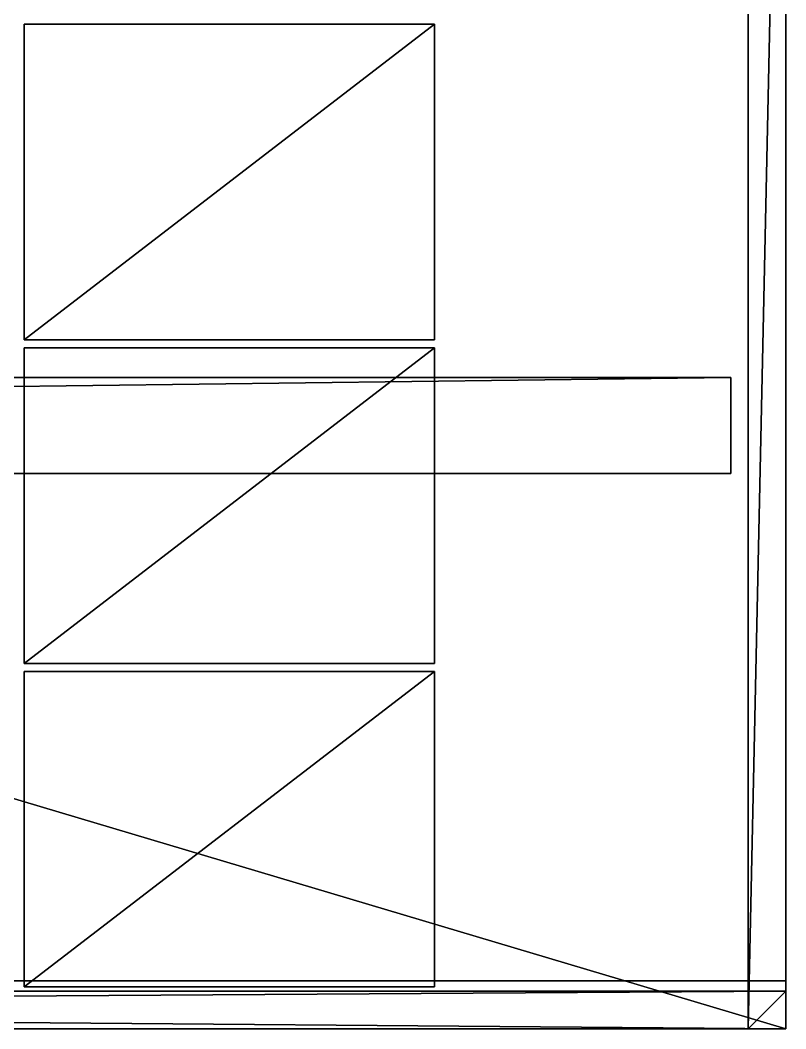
# Model space of a CAD drawing. Header units: millimetres. Extents: x -2700 to 8540, y -1280 to 1295.
# Drawn here: x 7424 to 8540, y -1280 to 191 of the extents above; entities that cross this region are included whole.
import ezdxf

# ---------------------------------------------------------------- set-up
doc = ezdxf.new("R2010")
doc.units = ezdxf.units.MM

msp = doc.modelspace()

# ---------------------------------------------------------------- linework, layer by layer
at = {"layer": 'CAD_75LAB'}
for points in [[(8540, -1280, 1090), (-40, -1280, 1090), (-40, 1280, 1090)], [(8540, 1280, 1090), (8540, -1280, 1090), (-40, 1280, 1090)], [(8540, -1280, 1180), (-40, 1280, 1180), (-40, -1280, 1180)], [(8540, 1280, 1180), (-40, 1280, 1180), (8540, -1280, 1180)], [(8485, -1280, 3775), (8485, 1280, 3720), (8485, -1280, 3720)], [(8485, -1280, 3775), (8485, 1280, 3775), (8485, 1280, 3720)], [(8540, 1280, 3720), (8485, -1280, 3720), (8485, 1280, 3720)], [(8540, 1280, 3720), (8540, -1280, 3720), (8485, -1280, 3720)], [(8540, 1280, 3775), (8485, 1280, 3775), (8485, -1280, 3775)], [(8540, 1280, 3775), (8485, -1280, 3775), (8540, -1280, 3775)], [(8540, -1280, 1180), (8540, -1280, 1090), (8540, 1280, 1090)], [(8540, -1280, 1180), (8540, 1280, 1090), (8540, 1280, 1180)], [(8540, -1280, 3775), (8540, -1280, 3720), (8540, 1280, 3720)], [(8540, -1280, 3775), (8540, 1280, 3720), (8540, 1280, 3775)], [(7430, -275, 1183), (7430, 185, 1321), (7430, 185, 1183)], [(7430, -275, 1321), (7430, 185, 1321), (7430, -275, 1183)], [(8028, 185, 1321), (8028, 185, 1183), (7430, 185, 1183)], [(8028, 185, 1321), (7430, 185, 1183), (7430, 185, 1321)], [(8028, 185, 1183), (7430, -275, 1183), (7430, 185, 1183)], [(8028, 185, 1183), (8028, -275, 1183), (7430, -275, 1183)], [(8028, 185, 1321), (7430, 185, 1321), (7430, -275, 1321)], [(8028, 185, 1321), (7430, -275, 1321), (8028, -275, 1321)], [(7430, -275, 1327), (7430, 185, 1465), (7430, 185, 1327)], [(7430, -275, 1465), (7430, 185, 1465), (7430, -275, 1327)], [(8028, 185, 1465), (8028, 185, 1327), (7430, 185, 1327)], [(8028, 185, 1465), (7430, 185, 1327), (7430, 185, 1465)], [(8028, 185, 1327), (7430, -275, 1327), (7430, 185, 1327)], [(8028, 185, 1327), (8028, -275, 1327), (7430, -275, 1327)], [(8028, 185, 1465), (7430, 185, 1465), (7430, -275, 1465)], [(8028, 185, 1465), (7430, -275, 1465), (8028, -275, 1465)], [(7430, -275, 1471), (7430, 185, 1609), (7430, 185, 1471)], [(7430, -275, 1609), (7430, 185, 1609), (7430, -275, 1471)], [(8028, 185, 1609), (8028, 185, 1471), (7430, 185, 1471)], [(8028, 185, 1609), (7430, 185, 1471), (7430, 185, 1609)], [(8028, 185, 1471), (7430, -275, 1471), (7430, 185, 1471)], [(8028, 185, 1471), (8028, -275, 1471), (7430, -275, 1471)], [(8028, 185, 1609), (7430, 185, 1609), (7430, -275, 1609)], [(8028, 185, 1609), (7430, -275, 1609), (8028, -275, 1609)], [(7430, -275, 1615), (7430, 185, 1753), (7430, 185, 1615)], [(7430, -275, 1753), (7430, 185, 1753), (7430, -275, 1615)], [(8028, 185, 1753), (8028, 185, 1615), (7430, 185, 1615)], [(8028, 185, 1753), (7430, 185, 1615), (7430, 185, 1753)], [(8028, 185, 1615), (7430, -275, 1615), (7430, 185, 1615)], [(8028, 185, 1615), (8028, -275, 1615), (7430, -275, 1615)], [(8028, 185, 1753), (7430, 185, 1753), (7430, -275, 1753)], [(8028, 185, 1753), (7430, -275, 1753), (8028, -275, 1753)], [(7430, -275, 1759), (7430, 185, 1897), (7430, 185, 1759)], [(7430, -275, 1897), (7430, 185, 1897), (7430, -275, 1759)], [(8028, 185, 1897), (8028, 185, 1759), (7430, 185, 1759)], [(8028, 185, 1897), (7430, 185, 1759), (7430, 185, 1897)], [(8028, 185, 1759), (7430, -275, 1759), (7430, 185, 1759)], [(8028, 185, 1759), (8028, -275, 1759), (7430, -275, 1759)], [(8028, 185, 1897), (7430, 185, 1897), (7430, -275, 1897)], [(8028, 185, 1897), (7430, -275, 1897), (8028, -275, 1897)], [(7430, -275, 1903), (7430, 185, 2041), (7430, 185, 1903)], [(7430, -275, 2041), (7430, 185, 2041), (7430, -275, 1903)], [(8028, 185, 2041), (8028, 185, 1903), (7430, 185, 1903)], [(8028, 185, 2041), (7430, 185, 1903), (7430, 185, 2041)], [(8028, 185, 1903), (7430, -275, 1903), (7430, 185, 1903)], [(8028, 185, 1903), (8028, -275, 1903), (7430, -275, 1903)], [(8028, 185, 2041), (7430, 185, 2041), (7430, -275, 2041)], [(8028, 185, 2041), (7430, -275, 2041), (8028, -275, 2041)], [(7430, -275, 2047), (7430, 185, 2185), (7430, 185, 2047)], [(7430, -275, 2185), (7430, 185, 2185), (7430, -275, 2047)], [(8028, 185, 2185), (8028, 185, 2047), (7430, 185, 2047)], [(8028, 185, 2185), (7430, 185, 2047), (7430, 185, 2185)], [(8028, 185, 2047), (7430, -275, 2047), (7430, 185, 2047)], [(8028, 185, 2047), (8028, -275, 2047), (7430, -275, 2047)], [(8028, 185, 2185), (7430, 185, 2185), (7430, -275, 2185)], [(8028, 185, 2185), (7430, -275, 2185), (8028, -275, 2185)], [(7430, -275, 2191), (7430, 185, 2329), (7430, 185, 2191)], [(7430, -275, 2329), (7430, 185, 2329), (7430, -275, 2191)], [(8028, 185, 2329), (8028, 185, 2191), (7430, 185, 2191)], [(8028, 185, 2329), (7430, 185, 2191), (7430, 185, 2329)], [(8028, 185, 2191), (7430, -275, 2191), (7430, 185, 2191)], [(8028, 185, 2191), (8028, -275, 2191), (7430, -275, 2191)], [(8028, 185, 2329), (7430, 185, 2329), (7430, -275, 2329)], [(8028, 185, 2329), (7430, -275, 2329), (8028, -275, 2329)], [(7430, -275, 2335), (7430, 185, 2473), (7430, 185, 2335)], [(7430, -275, 2473), (7430, 185, 2473), (7430, -275, 2335)], [(8028, 185, 2473), (8028, 185, 2335), (7430, 185, 2335)], [(8028, 185, 2473), (7430, 185, 2335), (7430, 185, 2473)], [(8028, 185, 2335), (7430, -275, 2335), (7430, 185, 2335)], [(8028, 185, 2335), (8028, -275, 2335), (7430, -275, 2335)], [(8028, 185, 2473), (7430, 185, 2473), (7430, -275, 2473)], [(8028, 185, 2473), (7430, -275, 2473), (8028, -275, 2473)], [(7430, -275, 2479), (7430, 185, 2617), (7430, 185, 2479)], [(7430, -275, 2617), (7430, 185, 2617), (7430, -275, 2479)], [(8028, 185, 2617), (8028, 185, 2479), (7430, 185, 2479)], [(8028, 185, 2617), (7430, 185, 2479), (7430, 185, 2617)], [(8028, 185, 2479), (7430, -275, 2479), (7430, 185, 2479)], [(8028, 185, 2479), (8028, -275, 2479), (7430, -275, 2479)], [(8028, 185, 2617), (7430, 185, 2617), (7430, -275, 2617)], [(8028, 185, 2617), (7430, -275, 2617), (8028, -275, 2617)], [(7430, -275, 2623), (7430, 185, 2761), (7430, 185, 2623)], [(7430, -275, 2761), (7430, 185, 2761), (7430, -275, 2623)], [(8028, 185, 2761), (8028, 185, 2623), (7430, 185, 2623)], [(8028, 185, 2761), (7430, 185, 2623), (7430, 185, 2761)], [(8028, 185, 2623), (7430, -275, 2623), (7430, 185, 2623)], [(8028, 185, 2623), (8028, -275, 2623), (7430, -275, 2623)], [(8028, 185, 2761), (7430, 185, 2761), (7430, -275, 2761)], [(8028, 185, 2761), (7430, -275, 2761), (8028, -275, 2761)], [(7430, -275, 2767), (7430, 185, 2905), (7430, 185, 2767)], [(7430, -275, 2905), (7430, 185, 2905), (7430, -275, 2767)], [(8028, 185, 2905), (8028, 185, 2767), (7430, 185, 2767)], [(8028, 185, 2905), (7430, 185, 2767), (7430, 185, 2905)], [(8028, 185, 2767), (7430, -275, 2767), (7430, 185, 2767)], [(8028, 185, 2767), (8028, -275, 2767), (7430, -275, 2767)], [(8028, 185, 2905), (7430, 185, 2905), (7430, -275, 2905)], [(8028, 185, 2905), (7430, -275, 2905), (8028, -275, 2905)], [(7430, -275, 2911), (7430, 185, 3049), (7430, 185, 2911)], [(7430, -275, 3049), (7430, 185, 3049), (7430, -275, 2911)], [(8028, 185, 3049), (8028, 185, 2911), (7430, 185, 2911)], [(8028, 185, 3049), (7430, 185, 2911), (7430, 185, 3049)], [(8028, 185, 2911), (7430, -275, 2911), (7430, 185, 2911)], [(8028, 185, 2911), (8028, -275, 2911), (7430, -275, 2911)], [(8028, 185, 3049), (7430, 185, 3049), (7430, -275, 3049)], [(8028, 185, 3049), (7430, -275, 3049), (8028, -275, 3049)], [(7430, -275, 3055), (7430, 185, 3193), (7430, 185, 3055)], [(7430, -275, 3193), (7430, 185, 3193), (7430, -275, 3055)], [(8028, 185, 3193), (8028, 185, 3055), (7430, 185, 3055)], [(8028, 185, 3193), (7430, 185, 3055), (7430, 185, 3193)], [(8028, 185, 3055), (7430, -275, 3055), (7430, 185, 3055)], [(8028, 185, 3055), (8028, -275, 3055), (7430, -275, 3055)], [(8028, 185, 3193), (7430, 185, 3193), (7430, -275, 3193)], [(8028, 185, 3193), (7430, -275, 3193), (8028, -275, 3193)], [(7430, -275, 3199), (7430, 185, 3337), (7430, 185, 3199)], [(7430, -275, 3337), (7430, 185, 3337), (7430, -275, 3199)], [(8028, 185, 3337), (8028, 185, 3199), (7430, 185, 3199)], [(8028, 185, 3337), (7430, 185, 3199), (7430, 185, 3337)], [(8028, 185, 3199), (7430, -275, 3199), (7430, 185, 3199)], [(8028, 185, 3199), (8028, -275, 3199), (7430, -275, 3199)], [(8028, 185, 3337), (7430, 185, 3337), (7430, -275, 3337)], [(8028, 185, 3337), (7430, -275, 3337), (8028, -275, 3337)], [(7430, -275, 3343), (7430, 185, 3481), (7430, 185, 3343)], [(7430, -275, 3481), (7430, 185, 3481), (7430, -275, 3343)], [(8028, 185, 3481), (8028, 185, 3343), (7430, 185, 3343)], [(8028, 185, 3481), (7430, 185, 3343), (7430, 185, 3481)], [(8028, 185, 3343), (7430, -275, 3343), (7430, 185, 3343)], [(8028, 185, 3343), (8028, -275, 3343), (7430, -275, 3343)], [(8028, 185, 3481), (7430, 185, 3481), (7430, -275, 3481)], [(8028, 185, 3481), (7430, -275, 3481), (8028, -275, 3481)], [(8028, -275, 1183), (8028, 185, 1183), (8028, 185, 1321)], [(8028, -275, 1321), (8028, -275, 1183), (8028, 185, 1321)], [(8028, -275, 1327), (8028, 185, 1327), (8028, 185, 1465)], [(8028, -275, 1465), (8028, -275, 1327), (8028, 185, 1465)], [(8028, -275, 1471), (8028, 185, 1471), (8028, 185, 1609)], [(8028, -275, 1609), (8028, -275, 1471), (8028, 185, 1609)], [(8028, -275, 1615), (8028, 185, 1615), (8028, 185, 1753)], [(8028, -275, 1753), (8028, -275, 1615), (8028, 185, 1753)], [(8028, -275, 1759), (8028, 185, 1759), (8028, 185, 1897)], [(8028, -275, 1897), (8028, -275, 1759), (8028, 185, 1897)], [(8028, -275, 1903), (8028, 185, 1903), (8028, 185, 2041)], [(8028, -275, 2041), (8028, -275, 1903), (8028, 185, 2041)], [(8028, -275, 2047), (8028, 185, 2047), (8028, 185, 2185)], [(8028, -275, 2185), (8028, -275, 2047), (8028, 185, 2185)], [(8028, -275, 2191), (8028, 185, 2191), (8028, 185, 2329)], [(8028, -275, 2329), (8028, -275, 2191), (8028, 185, 2329)], [(8028, -275, 2335), (8028, 185, 2335), (8028, 185, 2473)], [(8028, -275, 2473), (8028, -275, 2335), (8028, 185, 2473)], [(8028, -275, 2479), (8028, 185, 2479), (8028, 185, 2617)], [(8028, -275, 2617), (8028, -275, 2479), (8028, 185, 2617)], [(8028, -275, 2623), (8028, 185, 2623), (8028, 185, 2761)], [(8028, -275, 2761), (8028, -275, 2623), (8028, 185, 2761)], [(8028, -275, 2767), (8028, 185, 2767), (8028, 185, 2905)], [(8028, -275, 2905), (8028, -275, 2767), (8028, 185, 2905)], [(8028, -275, 2911), (8028, 185, 2911), (8028, 185, 3049)], [(8028, -275, 3049), (8028, -275, 2911), (8028, 185, 3049)], [(8028, -275, 3055), (8028, 185, 3055), (8028, 185, 3193)], [(8028, -275, 3193), (8028, -275, 3055), (8028, 185, 3193)], [(8028, -275, 3199), (8028, 185, 3199), (8028, 185, 3337)], [(8028, -275, 3337), (8028, -275, 3199), (8028, 185, 3337)], [(8028, -275, 3343), (8028, 185, 3343), (8028, 185, 3481)], [(8028, -275, 3481), (8028, -275, 3343), (8028, 185, 3481)], [(8028, -275, 1321), (7430, -275, 1183), (8028, -275, 1183)], [(8028, -275, 1321), (7430, -275, 1321), (7430, -275, 1183)], [(8028, -275, 1465), (7430, -275, 1327), (8028, -275, 1327)], [(8028, -275, 1465), (7430, -275, 1465), (7430, -275, 1327)], [(8028, -275, 1609), (7430, -275, 1471), (8028, -275, 1471)], [(8028, -275, 1609), (7430, -275, 1609), (7430, -275, 1471)], [(8028, -275, 1753), (7430, -275, 1615), (8028, -275, 1615)], [(8028, -275, 1753), (7430, -275, 1753), (7430, -275, 1615)], [(8028, -275, 1897), (7430, -275, 1759), (8028, -275, 1759)], [(8028, -275, 1897), (7430, -275, 1897), (7430, -275, 1759)], [(8028, -275, 2041), (7430, -275, 1903), (8028, -275, 1903)], [(8028, -275, 2041), (7430, -275, 2041), (7430, -275, 1903)], [(8028, -275, 2185), (7430, -275, 2047), (8028, -275, 2047)], [(8028, -275, 2185), (7430, -275, 2185), (7430, -275, 2047)], [(8028, -275, 2329), (7430, -275, 2191), (8028, -275, 2191)], [(8028, -275, 2329), (7430, -275, 2329), (7430, -275, 2191)], [(8028, -275, 2473), (7430, -275, 2335), (8028, -275, 2335)], [(8028, -275, 2473), (7430, -275, 2473), (7430, -275, 2335)], [(8028, -275, 2617), (7430, -275, 2479), (8028, -275, 2479)], [(8028, -275, 2617), (7430, -275, 2617), (7430, -275, 2479)], [(8028, -275, 2761), (7430, -275, 2623), (8028, -275, 2623)], [(8028, -275, 2761), (7430, -275, 2761), (7430, -275, 2623)], [(8028, -275, 2905), (7430, -275, 2767), (8028, -275, 2767)], [(8028, -275, 2905), (7430, -275, 2905), (7430, -275, 2767)], [(8028, -275, 3049), (7430, -275, 2911), (8028, -275, 2911)], [(8028, -275, 3049), (7430, -275, 3049), (7430, -275, 2911)], [(8028, -275, 3193), (7430, -275, 3055), (8028, -275, 3055)], [(8028, -275, 3193), (7430, -275, 3193), (7430, -275, 3055)], [(8028, -275, 3337), (7430, -275, 3199), (8028, -275, 3199)], [(8028, -275, 3337), (7430, -275, 3337), (7430, -275, 3199)], [(8028, -275, 3481), (7430, -275, 3343), (8028, -275, 3343)], [(8028, -275, 3481), (7430, -275, 3481), (7430, -275, 3343)], [(7430, -747, 1183), (7430, -287, 1321), (7430, -287, 1183)], [(7430, -747, 1321), (7430, -287, 1321), (7430, -747, 1183)], [(8028, -287, 1321), (8028, -287, 1183), (7430, -287, 1183)], [(8028, -287, 1321), (7430, -287, 1183), (7430, -287, 1321)], [(8028, -287, 1183), (7430, -747, 1183), (7430, -287, 1183)], [(8028, -287, 1183), (8028, -747, 1183), (7430, -747, 1183)], [(8028, -287, 1321), (7430, -287, 1321), (7430, -747, 1321)], [(8028, -287, 1321), (7430, -747, 1321), (8028, -747, 1321)], [(7430, -747, 1327), (7430, -287, 1465), (7430, -287, 1327)], [(7430, -747, 1465), (7430, -287, 1465), (7430, -747, 1327)], [(8028, -287, 1465), (8028, -287, 1327), (7430, -287, 1327)], [(8028, -287, 1465), (7430, -287, 1327), (7430, -287, 1465)], [(8028, -287, 1327), (7430, -747, 1327), (7430, -287, 1327)], [(8028, -287, 1327), (8028, -747, 1327), (7430, -747, 1327)], [(8028, -287, 1465), (7430, -287, 1465), (7430, -747, 1465)], [(8028, -287, 1465), (7430, -747, 1465), (8028, -747, 1465)], [(7430, -747, 1471), (7430, -287, 1609), (7430, -287, 1471)], [(7430, -747, 1609), (7430, -287, 1609), (7430, -747, 1471)], [(8028, -287, 1609), (8028, -287, 1471), (7430, -287, 1471)], [(8028, -287, 1609), (7430, -287, 1471), (7430, -287, 1609)], [(8028, -287, 1471), (7430, -747, 1471), (7430, -287, 1471)], [(8028, -287, 1471), (8028, -747, 1471), (7430, -747, 1471)], [(8028, -287, 1609), (7430, -287, 1609), (7430, -747, 1609)], [(8028, -287, 1609), (7430, -747, 1609), (8028, -747, 1609)], [(7430, -747, 1615), (7430, -287, 1753), (7430, -287, 1615)], [(7430, -747, 1753), (7430, -287, 1753), (7430, -747, 1615)], [(8028, -287, 1753), (8028, -287, 1615), (7430, -287, 1615)], [(8028, -287, 1753), (7430, -287, 1615), (7430, -287, 1753)], [(8028, -287, 1615), (7430, -747, 1615), (7430, -287, 1615)], [(8028, -287, 1615), (8028, -747, 1615), (7430, -747, 1615)], [(8028, -287, 1753), (7430, -287, 1753), (7430, -747, 1753)], [(8028, -287, 1753), (7430, -747, 1753), (8028, -747, 1753)], [(7430, -747, 1759), (7430, -287, 1897), (7430, -287, 1759)], [(7430, -747, 1897), (7430, -287, 1897), (7430, -747, 1759)], [(8028, -287, 1897), (8028, -287, 1759), (7430, -287, 1759)], [(8028, -287, 1897), (7430, -287, 1759), (7430, -287, 1897)], [(8028, -287, 1759), (7430, -747, 1759), (7430, -287, 1759)], [(8028, -287, 1759), (8028, -747, 1759), (7430, -747, 1759)], [(8028, -287, 1897), (7430, -287, 1897), (7430, -747, 1897)], [(8028, -287, 1897), (7430, -747, 1897), (8028, -747, 1897)], [(7430, -747, 1903), (7430, -287, 2041), (7430, -287, 1903)], [(7430, -747, 2041), (7430, -287, 2041), (7430, -747, 1903)], [(8028, -287, 2041), (8028, -287, 1903), (7430, -287, 1903)], [(8028, -287, 2041), (7430, -287, 1903), (7430, -287, 2041)], [(8028, -287, 1903), (7430, -747, 1903), (7430, -287, 1903)], [(8028, -287, 1903), (8028, -747, 1903), (7430, -747, 1903)], [(8028, -287, 2041), (7430, -287, 2041), (7430, -747, 2041)], [(8028, -287, 2041), (7430, -747, 2041), (8028, -747, 2041)], [(7430, -747, 2047), (7430, -287, 2185), (7430, -287, 2047)], [(7430, -747, 2185), (7430, -287, 2185), (7430, -747, 2047)], [(8028, -287, 2185), (8028, -287, 2047), (7430, -287, 2047)], [(8028, -287, 2185), (7430, -287, 2047), (7430, -287, 2185)], [(8028, -287, 2047), (7430, -747, 2047), (7430, -287, 2047)], [(8028, -287, 2047), (8028, -747, 2047), (7430, -747, 2047)], [(8028, -287, 2185), (7430, -287, 2185), (7430, -747, 2185)], [(8028, -287, 2185), (7430, -747, 2185), (8028, -747, 2185)], [(7430, -747, 2191), (7430, -287, 2329), (7430, -287, 2191)], [(7430, -747, 2329), (7430, -287, 2329), (7430, -747, 2191)], [(8028, -287, 2329), (8028, -287, 2191), (7430, -287, 2191)], [(8028, -287, 2329), (7430, -287, 2191), (7430, -287, 2329)], [(8028, -287, 2191), (7430, -747, 2191), (7430, -287, 2191)], [(8028, -287, 2191), (8028, -747, 2191), (7430, -747, 2191)], [(8028, -287, 2329), (7430, -287, 2329), (7430, -747, 2329)], [(8028, -287, 2329), (7430, -747, 2329), (8028, -747, 2329)], [(7430, -747, 2335), (7430, -287, 2473), (7430, -287, 2335)], [(7430, -747, 2473), (7430, -287, 2473), (7430, -747, 2335)], [(8028, -287, 2473), (8028, -287, 2335), (7430, -287, 2335)], [(8028, -287, 2473), (7430, -287, 2335), (7430, -287, 2473)], [(8028, -287, 2335), (7430, -747, 2335), (7430, -287, 2335)], [(8028, -287, 2335), (8028, -747, 2335), (7430, -747, 2335)], [(8028, -287, 2473), (7430, -287, 2473), (7430, -747, 2473)], [(8028, -287, 2473), (7430, -747, 2473), (8028, -747, 2473)], [(7430, -747, 2479), (7430, -287, 2617), (7430, -287, 2479)], [(7430, -747, 2617), (7430, -287, 2617), (7430, -747, 2479)], [(8028, -287, 2617), (8028, -287, 2479), (7430, -287, 2479)], [(8028, -287, 2617), (7430, -287, 2479), (7430, -287, 2617)], [(8028, -287, 2479), (7430, -747, 2479), (7430, -287, 2479)], [(8028, -287, 2479), (8028, -747, 2479), (7430, -747, 2479)], [(8028, -287, 2617), (7430, -287, 2617), (7430, -747, 2617)], [(8028, -287, 2617), (7430, -747, 2617), (8028, -747, 2617)], [(7430, -747, 2623), (7430, -287, 2761), (7430, -287, 2623)], [(7430, -747, 2761), (7430, -287, 2761), (7430, -747, 2623)], [(8028, -287, 2761), (8028, -287, 2623), (7430, -287, 2623)], [(8028, -287, 2761), (7430, -287, 2623), (7430, -287, 2761)], [(8028, -287, 2623), (7430, -747, 2623), (7430, -287, 2623)], [(8028, -287, 2623), (8028, -747, 2623), (7430, -747, 2623)], [(8028, -287, 2761), (7430, -287, 2761), (7430, -747, 2761)], [(8028, -287, 2761), (7430, -747, 2761), (8028, -747, 2761)], [(7430, -747, 2767), (7430, -287, 2905), (7430, -287, 2767)], [(7430, -747, 2905), (7430, -287, 2905), (7430, -747, 2767)], [(8028, -287, 2905), (8028, -287, 2767), (7430, -287, 2767)], [(8028, -287, 2905), (7430, -287, 2767), (7430, -287, 2905)], [(8028, -287, 2767), (7430, -747, 2767), (7430, -287, 2767)], [(8028, -287, 2767), (8028, -747, 2767), (7430, -747, 2767)], [(8028, -287, 2905), (7430, -287, 2905), (7430, -747, 2905)], [(8028, -287, 2905), (7430, -747, 2905), (8028, -747, 2905)], [(7430, -747, 2911), (7430, -287, 3049), (7430, -287, 2911)], [(7430, -747, 3049), (7430, -287, 3049), (7430, -747, 2911)], [(8028, -287, 3049), (8028, -287, 2911), (7430, -287, 2911)], [(8028, -287, 3049), (7430, -287, 2911), (7430, -287, 3049)], [(8028, -287, 2911), (7430, -747, 2911), (7430, -287, 2911)], [(8028, -287, 2911), (8028, -747, 2911), (7430, -747, 2911)], [(8028, -287, 3049), (7430, -287, 3049), (7430, -747, 3049)], [(8028, -287, 3049), (7430, -747, 3049), (8028, -747, 3049)], [(7430, -747, 3055), (7430, -287, 3193), (7430, -287, 3055)], [(7430, -747, 3193), (7430, -287, 3193), (7430, -747, 3055)], [(8028, -287, 3193), (8028, -287, 3055), (7430, -287, 3055)], [(8028, -287, 3193), (7430, -287, 3055), (7430, -287, 3193)], [(8028, -287, 3055), (7430, -747, 3055), (7430, -287, 3055)], [(8028, -287, 3055), (8028, -747, 3055), (7430, -747, 3055)], [(8028, -287, 3193), (7430, -287, 3193), (7430, -747, 3193)], [(8028, -287, 3193), (7430, -747, 3193), (8028, -747, 3193)], [(7430, -747, 3199), (7430, -287, 3337), (7430, -287, 3199)], [(7430, -747, 3337), (7430, -287, 3337), (7430, -747, 3199)], [(8028, -287, 3337), (8028, -287, 3199), (7430, -287, 3199)], [(8028, -287, 3337), (7430, -287, 3199), (7430, -287, 3337)], [(8028, -287, 3199), (7430, -747, 3199), (7430, -287, 3199)], [(8028, -287, 3199), (8028, -747, 3199), (7430, -747, 3199)], [(8028, -287, 3337), (7430, -287, 3337), (7430, -747, 3337)], [(8028, -287, 3337), (7430, -747, 3337), (8028, -747, 3337)], [(7430, -747, 3343), (7430, -287, 3481), (7430, -287, 3343)], [(7430, -747, 3481), (7430, -287, 3481), (7430, -747, 3343)], [(8028, -287, 3481), (8028, -287, 3343), (7430, -287, 3343)], [(8028, -287, 3481), (7430, -287, 3343), (7430, -287, 3481)], [(8028, -287, 3343), (7430, -747, 3343), (7430, -287, 3343)], [(8028, -287, 3343), (8028, -747, 3343), (7430, -747, 3343)], [(8028, -287, 3481), (7430, -287, 3481), (7430, -747, 3481)], [(8028, -287, 3481), (7430, -747, 3481), (8028, -747, 3481)], [(8028, -747, 1183), (8028, -287, 1183), (8028, -287, 1321)], [(8028, -747, 1321), (8028, -747, 1183), (8028, -287, 1321)], [(8028, -747, 1327), (8028, -287, 1327), (8028, -287, 1465)], [(8028, -747, 1465), (8028, -747, 1327), (8028, -287, 1465)], [(8028, -747, 1471), (8028, -287, 1471), (8028, -287, 1609)], [(8028, -747, 1609), (8028, -747, 1471), (8028, -287, 1609)], [(8028, -747, 1615), (8028, -287, 1615), (8028, -287, 1753)], [(8028, -747, 1753), (8028, -747, 1615), (8028, -287, 1753)], [(8028, -747, 1759), (8028, -287, 1759), (8028, -287, 1897)], [(8028, -747, 1897), (8028, -747, 1759), (8028, -287, 1897)], [(8028, -747, 1903), (8028, -287, 1903), (8028, -287, 2041)], [(8028, -747, 2041), (8028, -747, 1903), (8028, -287, 2041)], [(8028, -747, 2047), (8028, -287, 2047), (8028, -287, 2185)], [(8028, -747, 2185), (8028, -747, 2047), (8028, -287, 2185)], [(8028, -747, 2191), (8028, -287, 2191), (8028, -287, 2329)], [(8028, -747, 2329), (8028, -747, 2191), (8028, -287, 2329)], [(8028, -747, 2335), (8028, -287, 2335), (8028, -287, 2473)], [(8028, -747, 2473), (8028, -747, 2335), (8028, -287, 2473)], [(8028, -747, 2479), (8028, -287, 2479), (8028, -287, 2617)], [(8028, -747, 2617), (8028, -747, 2479), (8028, -287, 2617)], [(8028, -747, 2623), (8028, -287, 2623), (8028, -287, 2761)], [(8028, -747, 2761), (8028, -747, 2623), (8028, -287, 2761)], [(8028, -747, 2767), (8028, -287, 2767), (8028, -287, 2905)], [(8028, -747, 2905), (8028, -747, 2767), (8028, -287, 2905)], [(8028, -747, 2911), (8028, -287, 2911), (8028, -287, 3049)], [(8028, -747, 3049), (8028, -747, 2911), (8028, -287, 3049)], [(8028, -747, 3055), (8028, -287, 3055), (8028, -287, 3193)], [(8028, -747, 3193), (8028, -747, 3055), (8028, -287, 3193)], [(8028, -747, 3199), (8028, -287, 3199), (8028, -287, 3337)], [(8028, -747, 3337), (8028, -747, 3199), (8028, -287, 3337)], [(8028, -747, 3343), (8028, -287, 3343), (8028, -287, 3481)], [(8028, -747, 3481), (8028, -747, 3343), (8028, -287, 3481)], [(8460, -330, 840), (-2700, -330, 840), (-2700, -330, 1090)], [(8460, -330, 1090), (8460, -330, 840), (-2700, -330, 1090)], [(8460, -330, 840), (-2700, -470, 840), (-2700, -330, 840)], [(8460, -330, 840), (8460, -470, 840), (-2700, -470, 840)], [(8460, -330, 1090), (-2700, -330, 1090), (-2700, -470, 1090)], [(8460, -330, 1090), (-2700, -470, 1090), (8460, -470, 1090)], [(8460, -330, 1090), (8460, -470, 840), (8460, -330, 840)], [(8460, -470, 1090), (8460, -470, 840), (8460, -330, 1090)], [(8460, -470, 840), (-2700, -470, 1090), (-2700, -470, 840)], [(8460, -470, 1090), (-2700, -470, 1090), (8460, -470, 840)], [(8028, -747, 1321), (7430, -747, 1183), (8028, -747, 1183)], [(8028, -747, 1321), (7430, -747, 1321), (7430, -747, 1183)], [(8028, -747, 1465), (7430, -747, 1327), (8028, -747, 1327)], [(8028, -747, 1465), (7430, -747, 1465), (7430, -747, 1327)], [(8028, -747, 1609), (7430, -747, 1471), (8028, -747, 1471)], [(8028, -747, 1609), (7430, -747, 1609), (7430, -747, 1471)], [(8028, -747, 1753), (7430, -747, 1615), (8028, -747, 1615)], [(8028, -747, 1753), (7430, -747, 1753), (7430, -747, 1615)], [(8028, -747, 1897), (7430, -747, 1759), (8028, -747, 1759)], [(8028, -747, 1897), (7430, -747, 1897), (7430, -747, 1759)], [(8028, -747, 2041), (7430, -747, 1903), (8028, -747, 1903)], [(8028, -747, 2041), (7430, -747, 2041), (7430, -747, 1903)], [(8028, -747, 2185), (7430, -747, 2047), (8028, -747, 2047)], [(8028, -747, 2185), (7430, -747, 2185), (7430, -747, 2047)], [(8028, -747, 2329), (7430, -747, 2191), (8028, -747, 2191)], [(8028, -747, 2329), (7430, -747, 2329), (7430, -747, 2191)], [(8028, -747, 2473), (7430, -747, 2335), (8028, -747, 2335)], [(8028, -747, 2473), (7430, -747, 2473), (7430, -747, 2335)], [(8028, -747, 2617), (7430, -747, 2479), (8028, -747, 2479)], [(8028, -747, 2617), (7430, -747, 2617), (7430, -747, 2479)], [(8028, -747, 2761), (7430, -747, 2623), (8028, -747, 2623)], [(8028, -747, 2761), (7430, -747, 2761), (7430, -747, 2623)], [(8028, -747, 2905), (7430, -747, 2767), (8028, -747, 2767)], [(8028, -747, 2905), (7430, -747, 2905), (7430, -747, 2767)], [(8028, -747, 3049), (7430, -747, 2911), (8028, -747, 2911)], [(8028, -747, 3049), (7430, -747, 3049), (7430, -747, 2911)], [(8028, -747, 3193), (7430, -747, 3055), (8028, -747, 3055)], [(8028, -747, 3193), (7430, -747, 3193), (7430, -747, 3055)], [(8028, -747, 3337), (7430, -747, 3199), (8028, -747, 3199)], [(8028, -747, 3337), (7430, -747, 3337), (7430, -747, 3199)], [(8028, -747, 3481), (7430, -747, 3343), (8028, -747, 3343)], [(8028, -747, 3481), (7430, -747, 3481), (7430, -747, 3343)], [(7430, -1219, 1183), (7430, -759, 1321), (7430, -759, 1183)], [(7430, -1219, 1321), (7430, -759, 1321), (7430, -1219, 1183)], [(8028, -759, 1321), (8028, -759, 1183), (7430, -759, 1183)], [(8028, -759, 1321), (7430, -759, 1183), (7430, -759, 1321)], [(8028, -759, 1183), (7430, -1219, 1183), (7430, -759, 1183)], [(8028, -759, 1183), (8028, -1219, 1183), (7430, -1219, 1183)], [(8028, -759, 1321), (7430, -759, 1321), (7430, -1219, 1321)], [(8028, -759, 1321), (7430, -1219, 1321), (8028, -1219, 1321)], [(7430, -1219, 1327), (7430, -759, 1465), (7430, -759, 1327)], [(7430, -1219, 1465), (7430, -759, 1465), (7430, -1219, 1327)], [(8028, -759, 1465), (8028, -759, 1327), (7430, -759, 1327)], [(8028, -759, 1465), (7430, -759, 1327), (7430, -759, 1465)], [(8028, -759, 1327), (7430, -1219, 1327), (7430, -759, 1327)], [(8028, -759, 1327), (8028, -1219, 1327), (7430, -1219, 1327)], [(8028, -759, 1465), (7430, -759, 1465), (7430, -1219, 1465)], [(8028, -759, 1465), (7430, -1219, 1465), (8028, -1219, 1465)], [(7430, -1219, 1471), (7430, -759, 1609), (7430, -759, 1471)], [(7430, -1219, 1609), (7430, -759, 1609), (7430, -1219, 1471)], [(8028, -759, 1609), (8028, -759, 1471), (7430, -759, 1471)], [(8028, -759, 1609), (7430, -759, 1471), (7430, -759, 1609)], [(8028, -759, 1471), (7430, -1219, 1471), (7430, -759, 1471)], [(8028, -759, 1471), (8028, -1219, 1471), (7430, -1219, 1471)], [(8028, -759, 1609), (7430, -759, 1609), (7430, -1219, 1609)], [(8028, -759, 1609), (7430, -1219, 1609), (8028, -1219, 1609)], [(7430, -1219, 1615), (7430, -759, 1753), (7430, -759, 1615)], [(7430, -1219, 1753), (7430, -759, 1753), (7430, -1219, 1615)], [(8028, -759, 1753), (8028, -759, 1615), (7430, -759, 1615)], [(8028, -759, 1753), (7430, -759, 1615), (7430, -759, 1753)], [(8028, -759, 1615), (7430, -1219, 1615), (7430, -759, 1615)], [(8028, -759, 1615), (8028, -1219, 1615), (7430, -1219, 1615)], [(8028, -759, 1753), (7430, -759, 1753), (7430, -1219, 1753)], [(8028, -759, 1753), (7430, -1219, 1753), (8028, -1219, 1753)], [(7430, -1219, 1759), (7430, -759, 1897), (7430, -759, 1759)], [(7430, -1219, 1897), (7430, -759, 1897), (7430, -1219, 1759)], [(8028, -759, 1897), (8028, -759, 1759), (7430, -759, 1759)], [(8028, -759, 1897), (7430, -759, 1759), (7430, -759, 1897)], [(8028, -759, 1759), (7430, -1219, 1759), (7430, -759, 1759)], [(8028, -759, 1759), (8028, -1219, 1759), (7430, -1219, 1759)], [(8028, -759, 1897), (7430, -759, 1897), (7430, -1219, 1897)], [(8028, -759, 1897), (7430, -1219, 1897), (8028, -1219, 1897)], [(7430, -1219, 1903), (7430, -759, 2041), (7430, -759, 1903)], [(7430, -1219, 2041), (7430, -759, 2041), (7430, -1219, 1903)], [(8028, -759, 2041), (8028, -759, 1903), (7430, -759, 1903)], [(8028, -759, 2041), (7430, -759, 1903), (7430, -759, 2041)], [(8028, -759, 1903), (7430, -1219, 1903), (7430, -759, 1903)], [(8028, -759, 1903), (8028, -1219, 1903), (7430, -1219, 1903)], [(8028, -759, 2041), (7430, -759, 2041), (7430, -1219, 2041)], [(8028, -759, 2041), (7430, -1219, 2041), (8028, -1219, 2041)], [(7430, -1219, 2047), (7430, -759, 2185), (7430, -759, 2047)], [(7430, -1219, 2185), (7430, -759, 2185), (7430, -1219, 2047)], [(8028, -759, 2185), (8028, -759, 2047), (7430, -759, 2047)], [(8028, -759, 2185), (7430, -759, 2047), (7430, -759, 2185)], [(8028, -759, 2047), (7430, -1219, 2047), (7430, -759, 2047)], [(8028, -759, 2047), (8028, -1219, 2047), (7430, -1219, 2047)], [(8028, -759, 2185), (7430, -759, 2185), (7430, -1219, 2185)], [(8028, -759, 2185), (7430, -1219, 2185), (8028, -1219, 2185)], [(7430, -1219, 2191), (7430, -759, 2329), (7430, -759, 2191)], [(7430, -1219, 2329), (7430, -759, 2329), (7430, -1219, 2191)], [(8028, -759, 2329), (8028, -759, 2191), (7430, -759, 2191)], [(8028, -759, 2329), (7430, -759, 2191), (7430, -759, 2329)], [(8028, -759, 2191), (7430, -1219, 2191), (7430, -759, 2191)], [(8028, -759, 2191), (8028, -1219, 2191), (7430, -1219, 2191)], [(8028, -759, 2329), (7430, -759, 2329), (7430, -1219, 2329)], [(8028, -759, 2329), (7430, -1219, 2329), (8028, -1219, 2329)], [(7430, -1219, 2335), (7430, -759, 2473), (7430, -759, 2335)], [(7430, -1219, 2473), (7430, -759, 2473), (7430, -1219, 2335)], [(8028, -759, 2473), (8028, -759, 2335), (7430, -759, 2335)], [(8028, -759, 2473), (7430, -759, 2335), (7430, -759, 2473)], [(8028, -759, 2335), (7430, -1219, 2335), (7430, -759, 2335)], [(8028, -759, 2335), (8028, -1219, 2335), (7430, -1219, 2335)], [(8028, -759, 2473), (7430, -759, 2473), (7430, -1219, 2473)], [(8028, -759, 2473), (7430, -1219, 2473), (8028, -1219, 2473)], [(7430, -1219, 2479), (7430, -759, 2617), (7430, -759, 2479)], [(7430, -1219, 2617), (7430, -759, 2617), (7430, -1219, 2479)], [(8028, -759, 2617), (8028, -759, 2479), (7430, -759, 2479)], [(8028, -759, 2617), (7430, -759, 2479), (7430, -759, 2617)], [(8028, -759, 2479), (7430, -1219, 2479), (7430, -759, 2479)], [(8028, -759, 2479), (8028, -1219, 2479), (7430, -1219, 2479)], [(8028, -759, 2617), (7430, -759, 2617), (7430, -1219, 2617)], [(8028, -759, 2617), (7430, -1219, 2617), (8028, -1219, 2617)], [(7430, -1219, 2623), (7430, -759, 2761), (7430, -759, 2623)], [(7430, -1219, 2761), (7430, -759, 2761), (7430, -1219, 2623)], [(8028, -759, 2761), (8028, -759, 2623), (7430, -759, 2623)], [(8028, -759, 2761), (7430, -759, 2623), (7430, -759, 2761)], [(8028, -759, 2623), (7430, -1219, 2623), (7430, -759, 2623)], [(8028, -759, 2623), (8028, -1219, 2623), (7430, -1219, 2623)], [(8028, -759, 2761), (7430, -759, 2761), (7430, -1219, 2761)], [(8028, -759, 2761), (7430, -1219, 2761), (8028, -1219, 2761)], [(7430, -1219, 2767), (7430, -759, 2905), (7430, -759, 2767)], [(7430, -1219, 2905), (7430, -759, 2905), (7430, -1219, 2767)], [(8028, -759, 2905), (8028, -759, 2767), (7430, -759, 2767)], [(8028, -759, 2905), (7430, -759, 2767), (7430, -759, 2905)], [(8028, -759, 2767), (7430, -1219, 2767), (7430, -759, 2767)], [(8028, -759, 2767), (8028, -1219, 2767), (7430, -1219, 2767)], [(8028, -759, 2905), (7430, -759, 2905), (7430, -1219, 2905)], [(8028, -759, 2905), (7430, -1219, 2905), (8028, -1219, 2905)], [(7430, -1219, 2911), (7430, -759, 3049), (7430, -759, 2911)], [(7430, -1219, 3049), (7430, -759, 3049), (7430, -1219, 2911)], [(8028, -759, 3049), (8028, -759, 2911), (7430, -759, 2911)], [(8028, -759, 3049), (7430, -759, 2911), (7430, -759, 3049)], [(8028, -759, 2911), (7430, -1219, 2911), (7430, -759, 2911)], [(8028, -759, 2911), (8028, -1219, 2911), (7430, -1219, 2911)], [(8028, -759, 3049), (7430, -759, 3049), (7430, -1219, 3049)], [(8028, -759, 3049), (7430, -1219, 3049), (8028, -1219, 3049)], [(7430, -1219, 3055), (7430, -759, 3193), (7430, -759, 3055)], [(7430, -1219, 3193), (7430, -759, 3193), (7430, -1219, 3055)], [(8028, -759, 3193), (8028, -759, 3055), (7430, -759, 3055)], [(8028, -759, 3193), (7430, -759, 3055), (7430, -759, 3193)], [(8028, -759, 3055), (7430, -1219, 3055), (7430, -759, 3055)], [(8028, -759, 3055), (8028, -1219, 3055), (7430, -1219, 3055)], [(8028, -759, 3193), (7430, -759, 3193), (7430, -1219, 3193)], [(8028, -759, 3193), (7430, -1219, 3193), (8028, -1219, 3193)], [(7430, -1219, 3199), (7430, -759, 3337), (7430, -759, 3199)], [(7430, -1219, 3337), (7430, -759, 3337), (7430, -1219, 3199)], [(8028, -759, 3337), (8028, -759, 3199), (7430, -759, 3199)], [(8028, -759, 3337), (7430, -759, 3199), (7430, -759, 3337)], [(8028, -759, 3199), (7430, -1219, 3199), (7430, -759, 3199)], [(8028, -759, 3199), (8028, -1219, 3199), (7430, -1219, 3199)], [(8028, -759, 3337), (7430, -759, 3337), (7430, -1219, 3337)], [(8028, -759, 3337), (7430, -1219, 3337), (8028, -1219, 3337)], [(7430, -1219, 3343), (7430, -759, 3481), (7430, -759, 3343)], [(7430, -1219, 3481), (7430, -759, 3481), (7430, -1219, 3343)], [(8028, -759, 3481), (8028, -759, 3343), (7430, -759, 3343)], [(8028, -759, 3481), (7430, -759, 3343), (7430, -759, 3481)], [(8028, -759, 3343), (7430, -1219, 3343), (7430, -759, 3343)], [(8028, -759, 3343), (8028, -1219, 3343), (7430, -1219, 3343)], [(8028, -759, 3481), (7430, -759, 3481), (7430, -1219, 3481)], [(8028, -759, 3481), (7430, -1219, 3481), (8028, -1219, 3481)], [(8028, -1219, 1183), (8028, -759, 1183), (8028, -759, 1321)], [(8028, -1219, 1321), (8028, -1219, 1183), (8028, -759, 1321)], [(8028, -1219, 1327), (8028, -759, 1327), (8028, -759, 1465)], [(8028, -1219, 1465), (8028, -1219, 1327), (8028, -759, 1465)], [(8028, -1219, 1471), (8028, -759, 1471), (8028, -759, 1609)], [(8028, -1219, 1609), (8028, -1219, 1471), (8028, -759, 1609)], [(8028, -1219, 1615), (8028, -759, 1615), (8028, -759, 1753)], [(8028, -1219, 1753), (8028, -1219, 1615), (8028, -759, 1753)], [(8028, -1219, 1759), (8028, -759, 1759), (8028, -759, 1897)], [(8028, -1219, 1897), (8028, -1219, 1759), (8028, -759, 1897)], [(8028, -1219, 1903), (8028, -759, 1903), (8028, -759, 2041)], [(8028, -1219, 2041), (8028, -1219, 1903), (8028, -759, 2041)], [(8028, -1219, 2047), (8028, -759, 2047), (8028, -759, 2185)], [(8028, -1219, 2185), (8028, -1219, 2047), (8028, -759, 2185)], [(8028, -1219, 2191), (8028, -759, 2191), (8028, -759, 2329)], [(8028, -1219, 2329), (8028, -1219, 2191), (8028, -759, 2329)], [(8028, -1219, 2335), (8028, -759, 2335), (8028, -759, 2473)], [(8028, -1219, 2473), (8028, -1219, 2335), (8028, -759, 2473)], [(8028, -1219, 2479), (8028, -759, 2479), (8028, -759, 2617)], [(8028, -1219, 2617), (8028, -1219, 2479), (8028, -759, 2617)], [(8028, -1219, 2623), (8028, -759, 2623), (8028, -759, 2761)], [(8028, -1219, 2761), (8028, -1219, 2623), (8028, -759, 2761)], [(8028, -1219, 2767), (8028, -759, 2767), (8028, -759, 2905)], [(8028, -1219, 2905), (8028, -1219, 2767), (8028, -759, 2905)], [(8028, -1219, 2911), (8028, -759, 2911), (8028, -759, 3049)], [(8028, -1219, 3049), (8028, -1219, 2911), (8028, -759, 3049)], [(8028, -1219, 3055), (8028, -759, 3055), (8028, -759, 3193)], [(8028, -1219, 3193), (8028, -1219, 3055), (8028, -759, 3193)], [(8028, -1219, 3199), (8028, -759, 3199), (8028, -759, 3337)], [(8028, -1219, 3337), (8028, -1219, 3199), (8028, -759, 3337)], [(8028, -1219, 3343), (8028, -759, 3343), (8028, -759, 3481)], [(8028, -1219, 3481), (8028, -1219, 3343), (8028, -759, 3481)], [(8540, -1210, 1180), (-40, -1210, 1180), (-40, -1210, 1250)], [(8540, -1210, 1250), (8540, -1210, 1180), (-40, -1210, 1250)], [(8540, -1280, 1180), (-40, -1280, 1180), (-40, -1210, 1180)], [(8540, -1210, 1180), (8540, -1280, 1180), (-40, -1210, 1180)], [(8540, -1280, 1250), (-40, -1210, 1250), (-40, -1280, 1250)], [(8540, -1210, 1250), (-40, -1210, 1250), (8540, -1280, 1250)], [(8028, -1219, 1321), (7430, -1219, 1183), (8028, -1219, 1183)], [(8028, -1219, 1321), (7430, -1219, 1321), (7430, -1219, 1183)], [(8028, -1219, 1465), (7430, -1219, 1327), (8028, -1219, 1327)], [(8028, -1219, 1465), (7430, -1219, 1465), (7430, -1219, 1327)], [(8028, -1219, 1609), (7430, -1219, 1471), (8028, -1219, 1471)], [(8028, -1219, 1609), (7430, -1219, 1609), (7430, -1219, 1471)], [(8028, -1219, 1753), (7430, -1219, 1615), (8028, -1219, 1615)], [(8028, -1219, 1753), (7430, -1219, 1753), (7430, -1219, 1615)], [(8028, -1219, 1897), (7430, -1219, 1759), (8028, -1219, 1759)], [(8028, -1219, 1897), (7430, -1219, 1897), (7430, -1219, 1759)], [(8028, -1219, 2041), (7430, -1219, 1903), (8028, -1219, 1903)], [(8028, -1219, 2041), (7430, -1219, 2041), (7430, -1219, 1903)], [(8028, -1219, 2185), (7430, -1219, 2047), (8028, -1219, 2047)], [(8028, -1219, 2185), (7430, -1219, 2185), (7430, -1219, 2047)], [(8028, -1219, 2329), (7430, -1219, 2191), (8028, -1219, 2191)], [(8028, -1219, 2329), (7430, -1219, 2329), (7430, -1219, 2191)], [(8028, -1219, 2473), (7430, -1219, 2335), (8028, -1219, 2335)], [(8028, -1219, 2473), (7430, -1219, 2473), (7430, -1219, 2335)], [(8028, -1219, 2617), (7430, -1219, 2479), (8028, -1219, 2479)], [(8028, -1219, 2617), (7430, -1219, 2617), (7430, -1219, 2479)], [(8028, -1219, 2761), (7430, -1219, 2623), (8028, -1219, 2623)], [(8028, -1219, 2761), (7430, -1219, 2761), (7430, -1219, 2623)], [(8028, -1219, 2905), (7430, -1219, 2767), (8028, -1219, 2767)], [(8028, -1219, 2905), (7430, -1219, 2905), (7430, -1219, 2767)], [(8028, -1219, 3049), (7430, -1219, 2911), (8028, -1219, 2911)], [(8028, -1219, 3049), (7430, -1219, 3049), (7430, -1219, 2911)], [(8028, -1219, 3193), (7430, -1219, 3055), (8028, -1219, 3055)], [(8028, -1219, 3193), (7430, -1219, 3193), (7430, -1219, 3055)], [(8028, -1219, 3337), (7430, -1219, 3199), (8028, -1219, 3199)], [(8028, -1219, 3337), (7430, -1219, 3337), (7430, -1219, 3199)], [(8028, -1219, 3481), (7430, -1219, 3343), (8028, -1219, 3343)], [(8028, -1219, 3481), (7430, -1219, 3481), (7430, -1219, 3343)], [(8540, -1280, 1250), (8540, -1280, 1180), (8540, -1210, 1180)], [(8540, -1280, 1250), (8540, -1210, 1180), (8540, -1210, 1250)], [(8540, -1225, 3775), (8540, -1225, 3720), (-40, -1225, 3720)], [(8540, -1225, 3775), (-40, -1225, 3720), (-40, -1225, 3775)], [(8540, -1225, 3720), (-40, -1280, 3720), (-40, -1225, 3720)], [(8540, -1225, 3720), (8540, -1280, 3720), (-40, -1280, 3720)], [(8540, -1225, 3775), (-40, -1225, 3775), (-40, -1280, 3775)], [(8540, -1225, 3775), (-40, -1280, 3775), (8540, -1280, 3775)], [(8485, -1225, 3720), (8485, -1225, 1180), (8485, -1280, 1180)], [(8485, -1280, 3720), (8485, -1225, 3720), (8485, -1280, 1180)], [(8485, -1225, 3720), (8540, -1225, 1180), (8485, -1225, 1180)], [(8540, -1225, 3720), (8540, -1225, 1180), (8485, -1225, 3720)], [(8540, -1225, 1180), (8485, -1280, 1180), (8485, -1225, 1180)], [(8540, -1225, 1180), (8540, -1280, 1180), (8485, -1280, 1180)], [(8540, -1225, 3720), (8485, -1225, 3720), (8485, -1280, 3720)], [(8540, -1225, 3720), (8485, -1280, 3720), (8540, -1280, 3720)], [(8540, -1225, 3720), (8540, -1280, 1180), (8540, -1225, 1180)], [(8540, -1280, 3720), (8540, -1280, 1180), (8540, -1225, 3720)], [(8540, -1280, 3775), (8540, -1280, 3720), (8540, -1225, 3720)], [(8540, -1280, 3775), (8540, -1225, 3720), (8540, -1225, 3775)], [(8540, -1280, 1090), (-40, -1280, 1180), (-40, -1280, 1090)], [(8540, -1280, 1180), (-40, -1280, 1180), (8540, -1280, 1090)], [(8540, -1280, 3775), (-40, -1280, 3720), (8540, -1280, 3720)], [(8540, -1280, 3775), (-40, -1280, 3775), (-40, -1280, 3720)], [(8540, -1280, 1180), (-40, -1280, 1250), (-40, -1280, 1180)], [(8540, -1280, 1250), (-40, -1280, 1250), (8540, -1280, 1180)], [(8485, -1280, 3720), (8485, -1280, 1180), (8540, -1280, 1180)], [(8540, -1280, 3720), (8485, -1280, 3720), (8540, -1280, 1180)], [(8540, -1280, 3775), (8485, -1280, 3720), (8540, -1280, 3720)], [(8540, -1280, 3775), (8485, -1280, 3775), (8485, -1280, 3720)]]:
    msp.add_3dface(points, dxfattribs=at)

doc.saveas('drawing.dxf')
